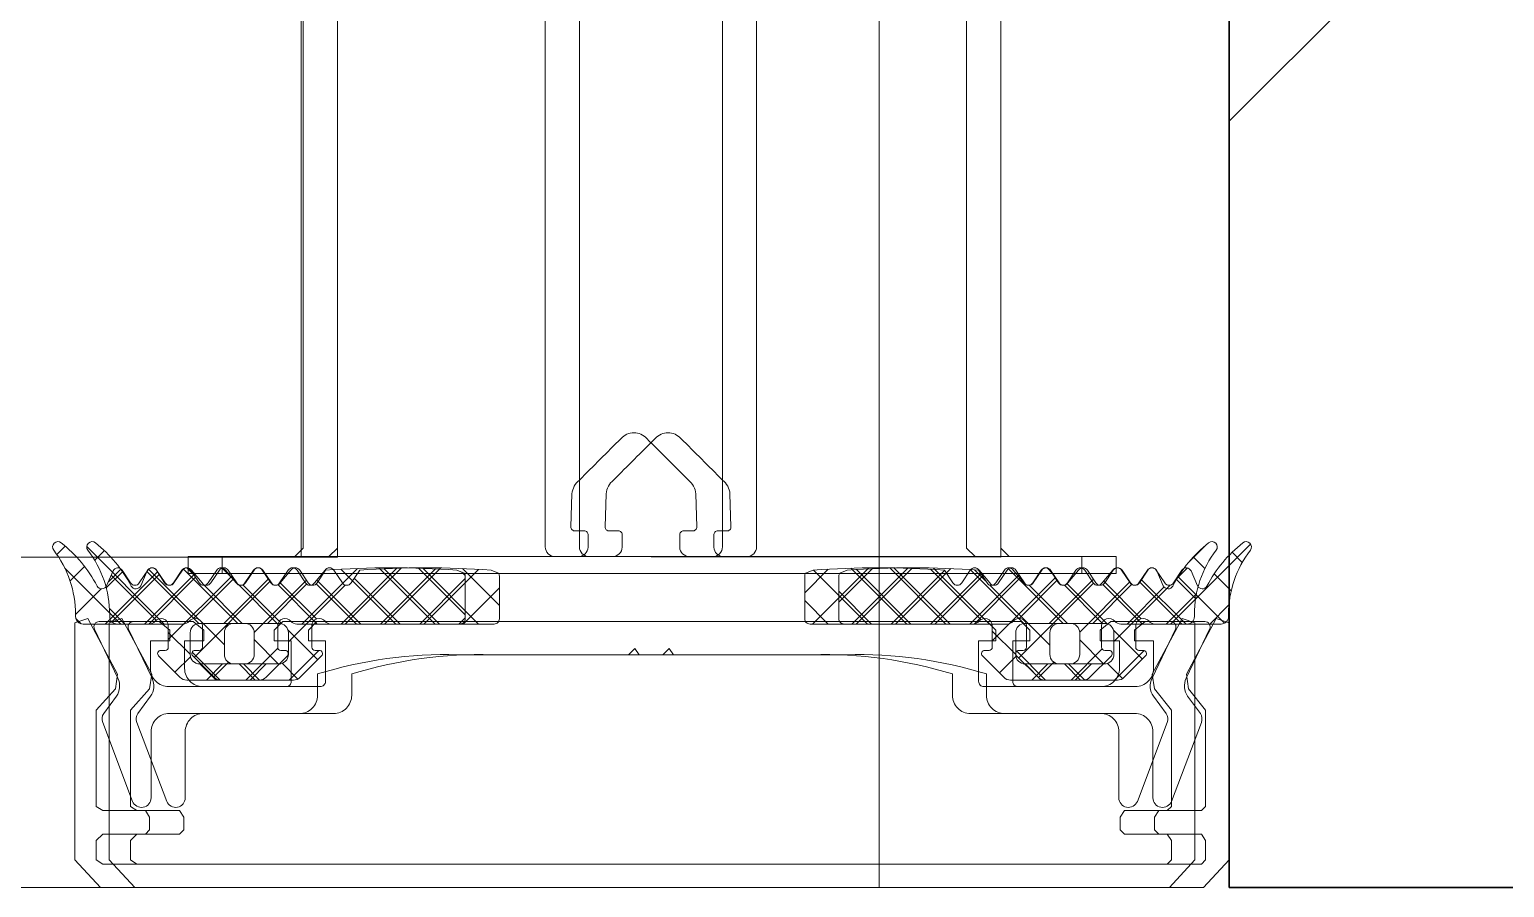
# Model space of a CAD drawing. Header units: millimetres. Extents: x -85420 to 1195317, y -69347 to 470418.
# Drawn here: x 453677.8 to 453762.1, y 58576.4 to 58625.4 of the extents above; entities that cross this region are included whole.
import ezdxf

# ---------------------------------------------------------------- set-up
doc = ezdxf.new("R2010")
doc.units = ezdxf.units.MM
doc.linetypes.add('ГОСТ 2.303 5', pattern=[24, 20, -1.5, 1, -1.5])
doc.linetypes.add('ГОСТ 2.303 6', pattern=[12, 8, -1.5, 1, -1.5])
for name, color, linetype, lineweight in [('!М_Перегородки_АЛЮ+стекло', 4, 'Continuous', 15), ('!ФС_Ригели_балки', 251, 'ГОСТ 2.303 6', 15), ('АР_Колонны', 5, 'Continuous', 35), ('АР_колонны штриховка', 193, 'Continuous', 5), ('Колонны', 7, 'Continuous', 25)]:
    doc.layers.add(name, color=color, linetype=linetype, lineweight=lineweight)
pattern_1 = [(45, (-322291.2205629349, 48245.52169114402), (-1.122532015133644, 1.122532015133644), []), (135, (-322291.2205629349, 48245.52169114402), (-1.122532015133644, -1.122532015133644), [])]
pattern_2 = [(45, (-321725.2223709697, 48245.52167605078), (-1.122532015133644, 1.122532015133644), []), (135, (-321725.2223709697, 48245.52167605078), (-1.122532015133644, -1.122532015133644), [])]

# ---------------------------------------------------------------- blocks, each defined once
blk = doc.blocks.new('*U377')
h = blk.add_hatch()
h.set_pattern_fill('ANSI37', scale=0.5, angle=180)
h.set_pattern_definition(pattern_1)
edge = h.paths.add_edge_path()
edge.add_arc((-61.53906213179471, -132.0490647937201), 0.3047803799531579, 34.33925897845442, 154.4422532809694)
edge.add_line((-60.81480238091884, -132.6086779604523), (-61.28740132279965, -131.8771406324735))
edge.add_arc((-60.56315153627661, -132.4367318351287), 0.3047845429527939, 214.3437249696994, 325.6562750303665)
edge.add_line((-59.82383090717521, -131.8771422772847), (-60.31150069163418, -132.608677960452))
edge.add_arc((-59.57218006248597, -132.0490884025911), 0.3047845429818857, 34.34372497366351, 145.6562750379595)
edge.add_line((-58.83285943337247, -132.6086779604012), (-59.32052921783162, -131.8771422772336))
edge.add_arc((-58.5812085887351, -132.4367318350814), 0.3047845429466368, 214.3437249696237, 325.6562750338322)
edge.add_line((-57.84182594670012, -131.8771422772191), (-58.32955774408736, -132.608677960386))
edge.add_arc((-57.59017510205745, -132.0490884025421), 0.3047845429527941, 34.34372496964605, 145.6562750304488)
edge.add_line((-56.72893702687001, -132.6086779603865), (-57.33852425741505, -131.8771422772187))
edge.add_arc((-56.47728618223257, -132.4367318350668), 0.3047845429466368, 214.343724969603, 325.65627503375)
edge.add_line((-55.73796555312584, -131.8771422772041), (-56.22563533758506, -132.6086779603718))
edge.add_arc((-55.48631470848594, -132.0490884025202), 0.3047845429466369, 34.34372496701393, 145.6562750312181)
edge.add_line((-54.74693206645345, -132.6086779603789), (-55.23466386384073, -131.8771422772119))
edge.add_arc((-54.49528122181078, -132.4367318350559), 0.304784542952794, 214.3437249695505, 325.6562750303665)
edge.add_line((-53.75596059270887, -131.8771422772112), (-54.24363037716834, -132.6086779603792))
edge.add_arc((-53.50430974809326, -132.0490884025112), 0.3047845429175452, 34.34372497056339, 145.656275031126)
edge.add_line((-52.76498911902314, -132.6086779603719), (-53.25265890348272, -131.8771422772037))
edge.add_arc((-52.51333827438071, -132.4367318350486), 0.304784542952794, 214.3437249696334, 325.656275030354)
edge.add_line((-51.6520381862065, -131.8771422772041), (-52.26168742973831, -132.608677960372))
edge.add_arc((-51.40038734156411, -132.0490884025275), 0.3047845429527941, 34.34372496963345, 145.656275030354)
edge.add_line((-50.6610667124624, -132.6086779603719), (-51.14873649692167, -131.8771422772042))
edge.add_arc((-50.40941586781997, -132.4367318350486), 0.304784542952794, 214.3437249696334, 325.6562750303665)
edge.add_line((-49.67009523871825, -131.8771422772042), (-50.15776502317753, -132.6086779603719))
edge.add_arc((-45.91844439407583, -184.7881836222558), 53.04387976268197, 85.94423753332752, 94.05576246667246)
edge.add_line((-41.74320032115799, -132.0406348480028), (-42.16679354943339, -131.8771422772042))
edge.add_arc((-41.99451904538883, -132.2124863897246), 0.3044569814295733, 0, 34.3642890961362)
edge.add_line((-41.69006208470096, -134.6511183048989), (-41.69006208470096, -132.2124863897246))
edge.add_arc((-41.99480203334519, -134.6511183048989), 0.3047399585219918, 270, 360)
edge.add_line((-51.31137168594017, -134.9558582537065), (-41.99480203334519, -134.9558582537065))
edge.add_arc((-51.31137168594017, -134.5291564672355), 0.4267017864716978, 218.4735242652956, 270)
edge.add_arc((-51.97951065185519, -135.0601142986061), 0.4267183308264255, 38.47352426529846, 180)
edge.add_line((-52.40622898162115, -136.279407938422), (-52.40622898162115, -135.0601142986061))
edge.add_arc((-52.22339727064906, -136.279407938422), 0.1828317201998032, 180, 270)
edge.add_line((-51.97947375307601, -136.4622396493941), (-52.22339727064906, -136.4622396493941))
edge.add_arc((-51.97947375307601, -136.6451042362159), 0.1828645893715156, 315.0014571292575, 450)
edge.add_line((-53.06935801488031, -137.9936600824594), (-51.8501656793416, -136.7744057330684))
edge.add_arc((-53.45737884466097, -137.605658988238), 0.5487303657935584, 270, 315.0014571292573)
edge.add_line((-57.60260328988499, -138.154389352072), (-53.45737884466097, -138.154389352072))
edge.add_arc((-57.60260328988499, -137.6056589882556), 0.5487303657759913, 224.9985428707436, 270)
edge.add_line((-59.20981645515343, -136.7744057331121), (-57.99062411965322, -137.9936600824646))
edge.add_arc((-59.08050838141902, -136.6451042362595), 0.1828645893715156, 90, 224.9985428707426)
edge.add_line((-58.83658486384597, -136.4622396494378), (-59.08050838141902, -136.4622396494378))
edge.add_arc((-58.83658486384597, -136.2794079384657), 0.1828317201998032, 270, 360)
edge.add_line((-58.65375315287388, -135.0601114912242), (-58.65375315287388, -136.2794079384657))
edge.add_arc((-59.08044304337561, -135.0601114912242), 0.4266898917694475, 0, 70.76670075453266)
edge.add_arc((-59.08051530117569, -135.0600059280854), 0.4266140358978635, 70.75286764116699, 141.5305235147972)
edge.add_arc((-59.748610118401, -134.5291601825432), 0.4267017864716978, 270, 321.5305235147969)
edge.add_line((-63.52822306011797, -134.9558619690142), (-59.748610118401, -134.9558619690142))
edge.add_arc((-63.52822306011797, -134.5291665541998), 0.4266954176128116, 180, 270)
edge.add_line((-63.95491846959344, -134.4070758796831), (-63.95491846959344, -134.5291665541998))
edge.add_arc((-69.98968963669526, -134.4070758796831), 6.034771167771374, 0, 37.47615232151847)
edge.add_arc((-64.95855462219446, -130.5498761664131), 0.3048115604497932, 51.18112181196513, 217.4761523215181)
edge.add_arc((-69.77325952501472, -136.5341226353606), 7.985474883734526, 28.02003636439677, 51.18112181196439)
edge.add_arc((-62.45474116377982, -132.6395139471137), 0.304801821276656, 208.0200363643961, 334.4385699458333)
edge.add_line((-61.81402003398401, -131.9175762693993), (-62.1797723723576, -132.7710293986674))
edge = h.paths.add_edge_path(flags=16)
edge.add_line((-54.28815486817626, -137.2308600170435), (-56.86289208102976, -137.2308600170435))
edge.add_arc((-56.86289208102976, -136.6893626220771), 0.5414973949664272, 180, 270)
edge.add_line((-57.40438947599619, -136.6893626220771), (-57.40438947599619, -135.4557561527471))
edge.add_arc((-56.86289208102976, -135.4557561527471), 0.5414973949664272, 90, 180)
edge.add_line((-56.86289208102976, -134.9142587577807), (-54.28815486817626, -134.9142587577807))
edge.add_arc((-54.28815486817626, -135.4557561527471), 0.5414973949664272, 0, 90)
edge.add_line((-53.74665747320983, -135.4557561527471), (-53.74665747320983, -136.6893626220771))
edge.add_arc((-54.28815486817626, -136.6893626220771), 0.5414973949664272, 270, 360)
h = blk.add_hatch()
h.set_pattern_fill('ANSI37', scale=0.5, angle=180)
h.set_pattern_definition(pattern_2)
edge = h.paths.add_edge_path()
edge.add_arc((-43.96770324333625, -184.7881983512166), 53.04387976268197, 85.94423753332752, 94.05576246667246)
edge.add_line((-39.7924591704184, -132.0406495769636), (-40.2160523986938, -131.877157006165))
edge.add_arc((-40.04377789464925, -132.2125011186855), 0.3044569814295733, 0, 34.3642890961362)
edge.add_line((-39.73932093396138, -134.6511330338597), (-39.73932093396138, -132.2125011186855))
edge.add_arc((-40.04406088260561, -134.6511330338597), 0.3047399585219918, 270, 360)
edge.add_line((-49.36063053520059, -134.9558729826673), (-40.04406088260561, -134.9558729826673))
edge.add_arc((-49.36063053520059, -134.5291711961963), 0.4267017864716978, 218.4735242652956, 270)
edge.add_arc((-50.02876950111562, -135.0601290275669), 0.4267183308264255, 38.47352426529786, 180)
edge.add_line((-50.45548783088157, -136.2794226673828), (-50.45548783088157, -135.0601290275669))
edge.add_arc((-50.27265611990948, -136.2794226673828), 0.1828317201998032, 180, 270)
edge.add_line((-50.02873260233643, -136.4622543783549), (-50.27265611990948, -136.4622543783549))
edge.add_arc((-50.02873260233643, -136.6451189651767), 0.1828645893715156, 315.0014571292575, 450)
edge.add_line((-51.11861686414073, -137.9936748114202), (-49.89942452860202, -136.7744204620293))
edge.add_arc((-51.50663769392139, -137.6056737171988), 0.5487303657935584, 270, 315.0014571292573)
edge.add_line((-55.65186213914541, -138.1544040810328), (-51.50663769392139, -138.1544040810328))
edge.add_arc((-55.65186213914541, -137.6056737172164), 0.5487303657759913, 224.9985428707436, 270)
edge.add_line((-57.25907530441385, -136.7744204620729), (-56.03988296891364, -137.9936748114254))
edge.add_arc((-57.12976723067943, -136.6451189652203), 0.1828645893715156, 90, 224.9985428707426)
edge.add_line((-56.88584371310639, -136.4622543783986), (-57.12976723067943, -136.4622543783986))
edge.add_arc((-56.88584371310639, -136.2794226674265), 0.1828317201998032, 270, 360)
edge.add_line((-56.7030120021343, -135.0601262201851), (-56.7030120021343, -136.2794226674265))
edge.add_arc((-57.12970189263603, -135.0601262201851), 0.4266898917694475, 0, 70.76670075453266)
edge.add_arc((-57.12977415043611, -135.0600206570462), 0.4266140358978635, 70.75286764116699, 141.5305235147972)
edge.add_arc((-57.79786896766142, -134.529174911504), 0.4267017864716978, 270, 321.5305235147969)
edge.add_line((-61.57748190937838, -134.955876697975), (-57.79786896766142, -134.955876697975))
edge.add_arc((-61.57748190937838, -134.5291812831607), 0.4266954176128116, 180, 270)
edge.add_line((-62.00417731885386, -134.4070906086439), (-62.00417731885386, -134.5291812831607))
edge.add_arc((-68.03894848595567, -134.4070906086439), 6.03477116777137, 0, 37.47615232151821)
edge.add_arc((-63.00781347145486, -130.5498908953739), 0.3048115604497932, 51.18112181196282, 217.4761523215181)
edge.add_arc((-67.82251837427513, -136.5341373643214), 7.985474883734515, 28.0200363643968, 51.18112181196425)
edge.add_arc((-60.50400001304024, -132.6395286760745), 0.304801821276656, 208.0200363643955, 334.4385699458333)
edge.add_line((-59.86327888324443, -131.9175909983602), (-60.22903122161802, -132.7710441276282))
edge.add_arc((-59.58832098105513, -132.0490795226809), 0.3047803799531579, 34.33925897845442, 154.4422532809694)
edge.add_line((-58.86406123017926, -132.6086926894131), (-59.33666017206007, -131.8771553614343))
edge.add_arc((-58.61241038553703, -132.4367465640895), 0.3047845429527939, 214.3437249696994, 325.6562750303665)
edge.add_line((-57.87308975643563, -131.8771570062455), (-58.3607595408946, -132.6086926894128))
edge.add_arc((-57.62143891174639, -132.0491031315519), 0.3047845429818857, 34.34372497366351, 145.6562750379595)
edge.add_line((-56.88211828263289, -132.608692689362), (-57.36978806709204, -131.8771570061945))
edge.add_arc((-56.63046743799552, -132.4367465640422), 0.3047845429466368, 214.3437249696237, 325.6562750338322)
edge.add_line((-55.89108479596054, -131.8771570061799), (-56.37881659334778, -132.6086926893468))
edge.add_arc((-55.63943395131787, -132.0491031315029), 0.3047845429527941, 34.34372496964605, 145.6562750304488)
edge.add_line((-54.77819587613043, -132.6086926893474), (-55.38778310667547, -131.8771570061795))
edge.add_arc((-54.52654503149299, -132.4367465640277), 0.3047845429466368, 214.343724969603, 325.65627503375)
edge.add_line((-53.78722440238626, -131.877157006165), (-54.27489418684548, -132.6086926893326))
edge.add_arc((-53.53557355774636, -132.049103131481), 0.3047845429466369, 34.34372496701393, 145.6562750312181)
edge.add_line((-52.79619091571387, -132.6086926893397), (-53.28392271310115, -131.8771570061727))
edge.add_arc((-52.5445400710712, -132.4367465640167), 0.304784542952794, 214.3437249695505, 325.6562750303665)
edge.add_line((-51.80521944196929, -131.877157006172), (-52.29288922642876, -132.60869268934))
edge.add_arc((-51.55356859735367, -132.0491031314721), 0.3047845429175452, 34.34372497056339, 145.656275031126)
edge.add_line((-50.81424796828356, -132.6086926893328), (-51.30191775274314, -131.8771570061646))
edge.add_arc((-50.56259712364113, -132.4367465640095), 0.304784542952794, 214.3437249696334, 325.656275030354)
edge.add_line((-49.70129703546692, -131.877157006165), (-50.31094627899873, -132.6086926893328))
edge.add_arc((-49.44964619082452, -132.0491031314883), 0.3047845429527941, 34.34372496963345, 145.656275030354)
edge.add_line((-48.71032556172282, -132.6086926893328), (-49.19799534618209, -131.877157006165))
edge.add_arc((-48.45867471708038, -132.4367465640095), 0.304784542952794, 214.3437249696334, 325.6562750303665)
edge.add_line((-47.71935408797867, -131.877157006165), (-48.20702387243795, -132.6086926893328))
edge = h.paths.add_edge_path(flags=16)
edge.add_arc((-54.91215093029018, -136.6893773510379), 0.5414973949664272, 180, 270)
edge.add_line((-55.45364832525661, -136.6893773510379), (-55.45364832525661, -135.455770881708))
edge.add_arc((-54.91215093029018, -135.455770881708), 0.5414973949664272, 90, 180)
edge.add_line((-54.91215093029018, -134.9142734867415), (-52.33741371743668, -134.9142734867415))
edge.add_arc((-52.33741371743668, -135.455770881708), 0.5414973949664272, 0, 90)
edge.add_line((-51.79591632247025, -135.455770881708), (-51.79591632247025, -136.6893773510379))
edge.add_arc((-52.33741371743668, -136.6893773510379), 0.5414973949664272, 270, 360)
edge.add_line((-52.33741371743668, -137.2308747460044), (-54.91215093029018, -137.2308747460044))
h = blk.add_hatch()
h.set_pattern_fill('ANSI37', scale=0.5, angle=180)
h.set_pattern_definition(pattern_1)
edge = h.paths.add_edge_path()
edge.add_arc((5.785122203700777, -136.5341226353606), 7.985474883734516, 128.8188781880358, 151.9799636356032)
edge.add_arc((0.9704173008804999, -130.5498761664132), 0.3048115604497932, 322.5238476784819, 488.8188781880369)
edge.add_arc((6.001552315381312, -134.4070758796831), 6.03477116777137, 142.5238476784818, 180)
edge.add_line((-0.03321885172050125, -134.4070758796831), (-0.03321885172050129, -134.5291665541999))
edge.add_arc((-0.4599142611959776, -134.5291665541999), 0.4266954176128117, 270, 360)
edge.add_line((-0.4599142611959776, -134.9558619690142), (-4.239527202912945, -134.9558619690142))
edge.add_arc((-4.239527202912945, -134.5291601825432), 0.4267017864716978, 218.4694764852031, 270)
edge.add_arc((-4.907622020138259, -135.0600059280854), 0.4266140358978635, 38.46947648520302, 109.2471323588327)
edge.add_arc((-4.907694277938337, -135.0601114912243), 0.4266898917694475, 109.233299245467, 180)
edge.add_line((-5.334384168440064, -135.0601114912243), (-5.334384168440065, -136.2794079384657))
edge.add_arc((-5.151552457467975, -136.2794079384657), 0.1828317201998032, 180, 270)
edge.add_line((-5.151552457467975, -136.4622396494378), (-4.907628939894932, -136.4622396494378))
edge.add_arc((-4.907628939894932, -136.6451042362596), 0.1828645893715156, 315.0014571292568, 450)
edge.add_line((-4.778320866160521, -136.7744057331121), (-5.997513201660729, -137.9936600824646))
edge.add_arc((-6.385534031428959, -137.6056589882556), 0.5487303657759913, 270, 315.0014571292564)
edge.add_line((-6.385534031428959, -138.154389352072), (-10.53075847665297, -138.154389352072))
edge.add_arc((-10.53075847665297, -137.605658988238), 0.5487303657935584, 224.9985428707425, 270)
edge.add_line((-10.91877930643364, -137.9936600824595), (-12.13797164197234, -136.7744057330685))
edge.add_arc((-12.00866356823793, -136.6451042362159), 0.1828645893715156, 90, 224.998542870743)
edge.add_line((-12.00866356823793, -136.4622396493941), (-11.76474005066489, -136.4622396493941))
edge.add_arc((-11.76474005066489, -136.2794079384221), 0.1828317201998032, 270, 360)
edge.add_line((-11.5819083396928, -136.2794079384221), (-11.5819083396928, -135.0601142986062))
edge.add_arc((-12.00862666945875, -135.0601142986062), 0.4267183308264255, 0, 141.5264757347016)
edge.add_arc((-12.67676563537377, -134.5291564672355), 0.4267017864716978, 270, 321.5264757347043)
edge.add_line((-12.67676563537377, -134.9558582537065), (-21.99333528796876, -134.9558582537065))
edge.add_arc((-21.99333528796876, -134.6511183048989), 0.3047399585219918, 180, 270)
edge.add_line((-22.29807523661298, -134.6511183048989), (-22.29807523661298, -132.2124863897247))
edge.add_arc((-21.99361827592512, -132.2124863897247), 0.3044569814295733, 145.6357109038642, 180)
edge.add_line((-22.24493700015597, -132.0406348480028), (-21.82134377188061, -131.8771422772043))
edge.add_arc((-18.06969292723812, -184.7881836222558), 53.04387976268198, 85.94423753332752, 94.05576246667255)
edge.add_line((-14.31804208259568, -131.8771422772042), (-13.83037229813656, -132.6086779603718))
edge.add_arc((-13.57872145349398, -132.4367318350487), 0.304784542952794, 214.3437249695823, 325.6562750304179)
edge.add_line((-13.3270706088514, -132.6086779603718), (-12.83940082439242, -131.8771422772045))
edge.add_arc((-12.58774997974984, -132.0490884025275), 0.3047845429527941, 34.34372496964012, 145.6562750304173)
edge.add_line((-12.33609913510743, -131.8771422772042), (-11.72644989157565, -132.608677960372))
edge.add_arc((-11.47479904693324, -132.4367318350487), 0.304784542952794, 214.3437249696401, 325.6562750304179)
edge.add_line((-11.22314820229065, -132.6086779603718), (-10.73547841783145, -131.8771422772041))
edge.add_arc((-10.48382757322069, -132.0490884025113), 0.3047845429175452, 34.34372496884858, 145.6562750295137)
edge.add_line((-10.232176728605, -131.8771422772113), (-9.744506944145751, -132.608677960379))
edge.add_arc((-9.492856099503168, -132.436731835056), 0.304784542952794, 214.3437249695823, 325.6562750303988)
edge.add_line((-9.241205254860638, -132.6086779603791), (-8.753473457472992, -131.8771422772116))
edge.add_arc((-8.501822612828004, -132.0490884025203), 0.3047845429466369, 34.34372496870968, 145.6562750329138)
edge.add_line((-8.250171768187883, -131.8771422772045), (-7.762501983728886, -132.6086779603718))
edge.add_arc((-7.51085113908138, -132.4367318350669), 0.3047845429466368, 214.3437249662456, 325.6562750303967)
edge.add_line((-7.259200294443945, -132.6086779603866), (-6.649613063898903, -131.8771422772188))
edge.add_arc((-6.397962219256494, -132.0490884025421), 0.3047845429527941, 34.3437249695892, 145.6562750303595)
edge.add_line((-6.146311374613934, -131.877142277219), (-5.658579577226371, -132.6086779603863))
edge.add_arc((-5.406928732578846, -132.4367318350814), 0.3047845429466368, 214.3437249662393, 325.6562750304485)
edge.add_line((-5.155277887941256, -132.6086779604009), (-4.667608103482471, -131.8771422772339))
edge.add_arc((-4.415957258827975, -132.0490884025911), 0.3047845429818857, 34.34372496201455, 145.6562750263829)
edge.add_line((-4.164306414138659, -131.8771422772848), (-3.6766366296799, -132.6086779604518))
edge.add_arc((-3.424985785037331, -132.4367318351287), 0.3047845429527939, 214.3437249695883, 325.6562750303145)
edge.add_line((-3.173334940395055, -132.6086779604522), (-2.700735998514332, -131.8771406324736))
edge.add_arc((-2.449075189519237, -132.0490647937201), 0.3047803799531579, 25.55774671902423, 145.6607410215585)
edge.add_line((-2.174117287329912, -131.9175762693994), (-1.808364948956362, -132.7710293986674))
edge.add_arc((-1.533396157534123, -132.6395139471138), 0.304801821276656, 205.5614300541607, 331.9799636356049)
edge = h.paths.add_edge_path(flags=16)
edge.add_arc((-9.69998245313769, -135.4557561527472), 0.5414973949664272, 90, 180)
edge.add_line((-7.125245240284183, -134.9142587577807), (-9.69998245313769, -134.9142587577807))
edge.add_arc((-7.125245240284183, -135.4557561527472), 0.5414973949664272, 0, 90)
edge.add_line((-6.583747845317757, -136.6893626220771), (-6.583747845317756, -135.4557561527472))
edge.add_arc((-7.125245240284184, -136.6893626220771), 0.5414973949664272, 270, 360)
edge.add_line((-9.69998245313769, -137.2308600170436), (-7.125245240284184, -137.2308600170436))
edge.add_arc((-9.69998245313769, -136.6893626220771), 0.5414973949664272, 180, 270)
edge.add_line((-10.24147984810412, -135.4557561527472), (-10.24147984810412, -136.6893626220771))
h = blk.add_hatch()
h.set_pattern_fill('ANSI37', scale=0.5, angle=180)
h.set_pattern_definition(pattern_2)
edge = h.paths.add_edge_path()
edge.add_line((-10.72602448463424, -134.9558729826673), (-20.04259413722929, -134.9558729826673))
edge.add_arc((-20.04259413722929, -134.6511330338597), 0.3047399585219918, 180, 270)
edge.add_line((-20.34733408587351, -134.6511330338597), (-20.34733408587351, -132.2125011186855))
edge.add_arc((-20.04287712518564, -132.2125011186855), 0.3044569814295733, 145.6357109038642, 180)
edge.add_line((-20.2941958494165, -132.0406495769636), (-19.87060262114109, -131.877157006165))
edge.add_arc((-16.11895177649865, -184.7881983512166), 53.04387976268197, 85.94423753332752, 94.05576246667248)
edge.add_line((-12.36730093185622, -131.877157006165), (-11.87963114739709, -132.6086926893325))
edge.add_arc((-11.62798030275451, -132.4367465640095), 0.304784542952794, 214.3437249695823, 325.656275030418)
edge.add_line((-11.37632945811192, -132.6086926893325), (-10.8886596736529, -131.8771570061652))
edge.add_arc((-10.63700882901031, -132.0491031314883), 0.3047845429527941, 34.34372496964012, 145.6562750304177)
edge.add_line((-10.3853579843679, -131.877157006165), (-9.775708740836123, -132.6086926893328))
edge.add_arc((-9.52405789619371, -132.4367465640095), 0.304784542952794, 214.3437249696401, 325.6562750304176)
edge.add_line((-9.272407051551127, -132.6086926893325), (-8.78473726709192, -131.8771570061649))
edge.add_arc((-8.53308642248116, -132.0491031314721), 0.3047845429175452, 34.34372496884841, 145.6562750295131)
edge.add_line((-8.281435577865475, -131.8771570061721), (-7.793765793406189, -132.6086926893399))
edge.add_arc((-7.54211494876364, -132.4367465640167), 0.304784542952794, 214.3437249695947, 325.6562750304112)
edge.add_line((-7.290464104121076, -132.6086926893398), (-6.802732306733533, -131.8771570061725))
edge.add_arc((-6.551081462088477, -132.049103131481), 0.3047845429466369, 34.34372496873055, 145.6562750329344)
edge.add_line((-6.299430617448428, -131.8771570061652), (-5.811760832989358, -132.6086926893326))
edge.add_arc((-5.560109988341853, -132.4367465640277), 0.3047845429466368, 214.3437249662458, 325.6562750303967)
edge.add_line((-5.308459143704417, -132.6086926893474), (-4.698871913159376, -131.8771570061795))
edge.add_arc((-4.447221068516967, -132.0491031315029), 0.3047845429527941, 34.3437249695892, 145.6562750303595)
edge.add_line((-4.195570223874407, -131.8771570061798), (-3.70783842648686, -132.6086926893471))
edge.add_arc((-3.456187581839318, -132.4367465640422), 0.3047845429466368, 214.3437249662375, 325.6562750304485)
edge.add_line((-3.204536737201727, -132.6086926893617), (-2.716866952742946, -131.8771570061947))
edge.add_arc((-2.465216108088447, -132.0491031315519), 0.3047845429818857, 34.34372496200835, 145.6562750263832)
edge.add_line((-2.213565263399115, -131.8771570062457), (-1.725895478940364, -132.6086926894126))
edge.add_arc((-1.474244634297804, -132.4367465640895), 0.3047845429527939, 214.3437249695891, 325.6562750303145)
edge.add_line((-1.222593789655528, -132.608692689413), (-0.7499948477748046, -131.8771553614343))
edge.add_arc((-0.4983340387797103, -132.0490795226809), 0.3047803799531579, 25.55774671902414, 145.6607410215585)
edge.add_line((-0.2233761365903839, -131.9175909983602), (0.1423762017831672, -132.7710441276282))
edge.add_arc((0.4173449932054037, -132.6395286760745), 0.304801821276656, 205.561430054161, 331.979963635605)
edge.add_arc((7.735863354440304, -136.5341373643214), 7.985474883734515, 128.8188781880358, 151.9799636356032)
edge.add_arc((2.921158451620026, -130.5498908953739), 0.3048115604497932, 322.523847678482, 488.8188781880368)
edge.add_arc((7.952293466120839, -134.4070906086439), 6.03477116777137, 142.5238476784818, 180)
edge.add_line((1.917522299019026, -134.4070906086439), (1.917522299019026, -134.5291812831607))
edge.add_arc((1.49082688954355, -134.5291812831607), 0.4266954176128116, 270, 360)
edge.add_line((1.49082688954355, -134.955876697975), (-2.288786052173417, -134.955876697975))
edge.add_arc((-2.288786052173417, -134.529174911504), 0.4267017864716978, 218.4694764852031, 270)
edge.add_arc((-2.956880869398731, -135.0600206570462), 0.4266140358978635, 38.46947648520306, 109.2471323588326)
edge.add_arc((-2.956953127198808, -135.0601262201851), 0.4266898917694475, 109.233299245467, 180)
edge.add_line((-3.383643017700535, -135.0601262201851), (-3.383643017700535, -136.2794226674265))
edge.add_arc((-3.200811306728446, -136.2794226674265), 0.1828317201998032, 180, 270)
edge.add_line((-3.200811306728446, -136.4622543783986), (-2.956887789155403, -136.4622543783986))
edge.add_arc((-2.956887789155403, -136.6451189652203), 0.1828645893715156, 315.0014571292568, 450)
edge.add_line((-2.827579715420992, -136.7744204620729), (-4.0467720509212, -137.9936748114254))
edge.add_arc((-4.43479288068943, -137.6056737172164), 0.5487303657759913, 270, 315.0014571292564)
edge.add_line((-4.43479288068943, -138.1544040810328), (-8.580017325913442, -138.1544040810328))
edge.add_arc((-8.580017325913442, -137.6056737171988), 0.5487303657935584, 224.9985428707425, 270)
edge.add_line((-8.968038155694108, -137.9936748114202), (-10.18723049123281, -136.7744204620293))
edge.add_arc((-10.0579224174984, -136.6451189651767), 0.1828645893715156, 90, 224.998542870743)
edge.add_line((-10.0579224174984, -136.4622543783549), (-9.81399889992536, -136.4622543783549))
edge.add_arc((-9.81399889992536, -136.2794226673828), 0.1828317201998032, 270, 360)
edge.add_line((-9.63116718895327, -136.2794226673828), (-9.63116718895327, -135.0601290275669))
edge.add_arc((-10.05788551871922, -135.0601290275669), 0.4267183308264255, 0, 141.5264757347016)
edge.add_arc((-10.72602448463424, -134.5291711961963), 0.4267017864716978, 270, 321.5264757347043)
edge = h.paths.add_edge_path(flags=16)
edge.add_line((-5.174504089544655, -134.9142734867415), (-7.749241302398161, -134.9142734867415))
edge.add_arc((-5.174504089544655, -135.455770881708), 0.5414973949664272, 0, 90)
edge.add_line((-4.633006694578228, -136.6893773510379), (-4.633006694578228, -135.455770881708))
edge.add_arc((-5.174504089544655, -136.6893773510379), 0.5414973949664272, 270, 360)
edge.add_line((-7.749241302398161, -137.2308747460044), (-5.174504089544655, -137.2308747460044))
edge.add_arc((-7.749241302398161, -136.6893773510379), 0.5414973949664272, 180, 270)
edge.add_line((-8.290738697364588, -135.455770881708), (-8.290738697364588, -136.6893773510379))
edge.add_arc((-7.749241302398161, -135.455770881708), 0.5414973949664272, 90, 180)
blk.add_line((-62.5250659549493, -150.0000000000891), (0.4877317973616186, -150.0000147290499))
at = {"lineweight": 0, "ltscale": 100, "transparency": 33554687}
for points in [[(-51.43014426791347, -131.1020206904067), (-50.94247448345418, -130.6143509059474), (-50.94247448345417, -89.64604832745677), (-51.43014426791346, -89.15837854299748), (-53.01513308036377, -89.15837854299748)], [(-49.47940311717389, -131.1020354193676), (-48.9917333327146, -130.6143656349083), (-48.9917333327146, -89.64606305641756), (-49.47940311717389, -89.15839327195827), (-51.06439192962421, -89.15839327195827)], [(-12.55799305340047, -131.1020206904068), (-13.04566283785976, -130.6143509059475), (-13.04566283785975, -89.64604832745678), (-12.55799305340046, -89.1583785429975), (-10.97300424095014, -89.1583785429975)], [(-10.60725190266095, -131.1020354193676), (-11.09492168712023, -130.6143656349083), (-11.09492168712023, -89.64606305641757), (-10.60725190266095, -89.15839327195829), (-9.022263090210629, -89.15839327195829)]]:
    blk.add_lwpolyline(points, dxfattribs=at)
for points in [[(-51.0643919295399, -131.1020206905104), (-51.06439192953989, -89.10202069051043), (-11.09492168712023, -89.12982916509793), (-11.09492168712023, -131.1298291650979)], [(-6.461872695887048, -132.0774222722684), (-57.5262646254269, -132.0774222722684), (-57.5262646254269, -131.1020206904067), (-6.461872695887047, -131.1020206904068)], [(-4.511131545147521, -132.0774370012292), (-55.57552347468732, -132.0774370012292), (-55.57552347468732, -131.1020354193676), (-4.511131545147521, -131.1020354193676)]]:
    blk.add_lwpolyline(points, close=True)
for points in [[(-26.99526733113457, -97.40858264957929), (-26.99522503436316, -130.5533921734823, -0.4143255057077639), (-27.54389584594179, -131.1020974540661), (-28.88504975161055, -131.1020974540661, -0.410627156480438), (-29.43367826635955, -130.560327432453), (-29.43367826635954, -129.8828152227943, -0.4925517741577297), (-29.20808205642975, -129.6389493240858), (-28.70217358967061, -129.6389493240858, 0.4411110715409258), (-28.45833869744097, -129.3951144318562), (-28.51799788884824, -127.5226575074339, 0.2080566110632873), (-28.94340621674205, -126.7288913741358, 1.575399656426527e-05), (-31.32216115243505, -124.3526798925595, 0.4398191101055806), (-32.78789361490639, -124.3526798925595, 1.575399656426528e-05), (-35.1666485505994, -126.7288913741358, 0.2080566110632873), (-35.59205687849322, -127.5226575074339), (-35.65171606990048, -129.3951144318562, 0.4411110715409258), (-35.40788117767084, -129.6389493240858), (-34.9019727109117, -129.6389493240858, -0.4925517741577297), (-34.67637650098191, -129.8828152227943), (-34.67637650098191, -130.560327432453, -0.410627156480438), (-35.22500501573091, -131.1020974540661), (-36.56615892139967, -131.1020974540661, -0.4143255057077639), (-37.1148297329783, -130.5533921734823), (-37.11478743620686, -97.40858264957929, -0.5239329190821609)], [(-25.04452618039511, -97.4085973785401), (-25.04448388362368, -130.553406902443, -0.4143255057077639), (-25.59315469520232, -131.1021121830269), (-26.93430860087108, -131.1021121830269, -0.410627156480438), (-27.48293711562008, -130.5603421614138), (-27.48293711562008, -129.8828299517551, -0.4925517741577297), (-27.25734090569028, -129.6389640530466), (-26.75143243893115, -129.6389640530466, 0.4411110715409258), (-26.5075975467015, -129.395129160817), (-26.56725673810877, -127.5226722363947, 0.2080566110632873), (-26.99266506600259, -126.7289061030966, 1.575399656426527e-05), (-29.37142000169547, -124.3526946215203, 0.4398191101055806), (-30.83715246416682, -124.3526946215203, 1.575399656426528e-05), (-33.21590739985982, -126.7289061030966, 0.2080566110632873), (-33.64131572775364, -127.5226722363947), (-33.7009749191609, -129.395129160817, 0.4411110715409258), (-33.45714002693126, -129.6389640530466), (-32.95123156017212, -129.6389640530466, -0.4925517741577297), (-32.72563535024233, -129.8828299517551), (-32.72563535024233, -130.5603421614138, -0.410627156480438), (-33.27426386499133, -131.1021121830269), (-34.61541777066009, -131.1021121830269, -0.4143255057077639), (-35.16408858223872, -130.553406902443), (-35.16404628546729, -97.4085973785401, -0.5239329190821609)]]:
    blk.add_lwpolyline(points, format="xyb", dxfattribs=at)
at = {"color": 7, "lineweight": 0, "ltscale": 100, "transparency": 33554687}
for points in [[(-61.28740132279932, -131.877140632474, 0.5779496213016146), (-61.81402003398403, -131.9175762693994), (-62.1797723723576, -132.7710293986674, -0.615333828900983), (-62.72382272029068, -132.7826895951802, 0.1014034095220688), (-64.76745982561266, -130.3124043447096, 0.8870851218243345), (-65.20044521230744, -130.735345920817, -0.1649969122064492), (-63.95491846959344, -134.4071657754538), (-63.95491846959344, -134.5290832215687, 0.4143043114941015), (-63.52817419101489, -134.9558619690142), (-59.74860933556925, -134.9558619690142, 0.2286961432583318), (-59.41454341314971, -134.7946292975466, -0.3190489133936659), (-58.93988480273406, -134.6572372618102, -0.3190018552396916), (-58.65375315287388, -135.0601443826671), (-58.65375315287388, -136.2793498502796, -0.4143996870833266), (-58.83664295199565, -136.4622396494378), (-59.08047784422529, -136.4622396494378, 0.6683385997492722), (-59.20977756660437, -136.7744446236392), (-57.99060310545615, -137.9936810977305, 0.1988829373258806), (-57.60264966415712, -138.154389352072), (-53.45733247039612, -138.154389352072, 0.1988829373551211), (-53.06937902903888, -137.9936810976869), (-51.85020456789066, -136.7744446235956, 0.6683385997492723), (-51.97950429026974, -136.4622396493941), (-52.22333918249938, -136.4622396493941, -0.4143996870833266), (-52.40622898162115, -136.279349850236), (-52.40622898162115, -135.0601443826235, -0.7102015621310012), (-51.64543839119147, -134.7946255822389, 0.2286961432583318), (-51.31137246877193, -134.9558582537065), (-41.99487897963268, -134.9558582537065, 0.414362099440266), (-41.69006208470096, -134.6510407143141), (-41.69006208470096, -132.2125987726103, 0.1511707915363169), (-41.74320032115798, -132.0406348480028), (-42.1667935494334, -131.8771422772042, 0.03540799054371244), (-49.67009523871825, -131.8771422772042), (-50.15776502317754, -132.6086779603719, -0.527867958552825), (-50.66106671246239, -132.6086779603719), (-51.14873649692168, -131.8771422772042, 0.5278679585528249), (-51.65203818620653, -131.8771422772042), (-52.26168742973828, -132.6086779603719, -0.527867958552825), (-52.76498911902313, -132.6086779603719), (-53.25265890348242, -131.8771422772042, 0.5278679585528249), (-53.75596059270907, -131.8771422772115), (-54.24363037716835, -132.6086779603792, -0.527867958552825), (-54.7469320664532, -132.6086779603792), (-55.23466386384103, -131.8771422772115, 0.5278679585717272), (-55.73796555312588, -131.8771422772042), (-56.22563533758517, -132.6086779603719, -0.5278679585717273), (-56.72893702687002, -132.6086779603865), (-57.33852425741502, -131.8771422772188, 0.5278679585528249), (-57.84182594669988, -131.8771422772188), (-58.3295577440877, -132.6086779603865, -0.5278679585717273), (-58.83285943337255, -132.6086779604011), (-59.32052921783184, -131.8771422772333, 0.5278679585717272), (-59.8238309071749, -131.8771422772842), (-60.31150069163419, -132.608677960452, -0.5278679585528251), (-60.81480238091904, -132.608677960452)], [(-59.33666017205974, -131.8771553614348, 0.5779496213016146), (-59.86327888324445, -131.9175909983602), (-60.22903122161802, -132.7710441276282, -0.615333828900983), (-60.7730815695511, -132.782704324141, 0.1014034095220688), (-62.81671867487307, -130.3124190736704, 0.8870851218243345), (-63.24970406156785, -130.7353606497778, -0.1649969122064492), (-62.00417731885386, -134.4071805044147), (-62.00417731885386, -134.5290979505295, 0.4143043114941015), (-61.57743304027531, -134.955876697975), (-57.79786818482967, -134.955876697975, 0.2286961432583318), (-57.46380226241013, -134.7946440265074, -0.3190489133936659), (-56.98914365199448, -134.657251990771, -0.3190018552396916), (-56.7030120021343, -135.060159111628), (-56.7030120021343, -136.2793645792405, -0.4143996870833266), (-56.88590180125607, -136.4622543783986), (-57.12973669348571, -136.4622543783986, 0.6683385997492722), (-57.25903641586478, -136.7744593526), (-56.03986195471657, -137.9936958266914, 0.1988829373258806), (-55.65190851341754, -138.1544040810328), (-51.50659131965654, -138.1544040810328, 0.1988829373551211), (-51.1186378782993, -137.9936958266477), (-49.89946341715108, -136.7744593525564, 0.6683385997492723), (-50.02876313953016, -136.4622543783549), (-50.2725980317598, -136.4622543783549, -0.4143996870833266), (-50.45548783088157, -136.2793645791968), (-50.45548783088157, -135.0601591115843, -0.7102015621310012), (-49.69469724045189, -134.7946403111997, 0.2286961432583318), (-49.36063131803235, -134.9558729826673), (-40.0441378288931, -134.9558729826673, 0.414362099440266), (-39.73932093396138, -134.6510554432749), (-39.73932093396138, -132.2126135015711, 0.1511707915363169), (-39.7924591704184, -132.0406495769636), (-40.21605239869382, -131.877157006165, 0.03540799054371244), (-47.71935408797867, -131.877157006165), (-48.20702387243796, -132.6086926893328, -0.527867958552825), (-48.71032556172281, -132.6086926893328), (-49.1979953461821, -131.877157006165, 0.5278679585528249), (-49.70129703546695, -131.877157006165), (-50.3109462789987, -132.6086926893328, -0.527867958552825), (-50.81424796828355, -132.6086926893328), (-51.30191775274284, -131.877157006165, 0.5278679585528249), (-51.80521944196948, -131.8771570061723), (-52.29288922642877, -132.60869268934, -0.527867958552825), (-52.79619091571362, -132.60869268934), (-53.28392271310145, -131.8771570061723, 0.5278679585717272), (-53.7872244023863, -131.877157006165), (-54.27489418684559, -132.6086926893328, -0.5278679585717273), (-54.77819587613044, -132.6086926893473), (-55.38778310667544, -131.8771570061796, 0.5278679585528249), (-55.8910847959603, -131.8771570061796), (-56.37881659334812, -132.6086926893473, -0.5278679585717273), (-56.88211828263297, -132.6086926893619), (-57.36978806709226, -131.8771570061941, 0.5278679585717272), (-57.87308975643532, -131.8771570062451), (-58.36075954089461, -132.6086926894128, -0.5278679585528251), (-58.86406123017946, -132.6086926894128)], [(-2.700735998514626, -131.877140632474, -0.5779496213016146), (-2.174117287329916, -131.9175762693994), (-1.808364948956348, -132.7710293986674, 0.615333828900983), (-1.264314601023268, -132.7826895951802, -0.1014034095220688), (0.7793225042987103, -130.3124043447096, -0.8870851218243345), (1.212307890993492, -130.735345920817, 0.1649969122064492), (-0.03321885172050125, -134.4071657754539), (-0.03321885172050129, -134.5290832215687, -0.4143043114941015), (-0.4599631302990548, -134.9558619690142), (-4.239527985744697, -134.9558619690142, -0.2286961432583318), (-4.573593908164238, -134.7946292975466, 0.3190489133936659), (-5.048252518579883, -134.6572372618102, 0.3190018552396916), (-5.334384168440064, -135.0601443826672), (-5.334384168440065, -136.2793498502797, 0.4143996870833266), (-5.151494369318297, -136.4622396494378), (-4.907659477088655, -136.4622396494378, -0.6683385997492722), (-4.778359754709581, -136.7744446236393), (-5.997534215857795, -137.9936810977306, -0.1988829373258806), (-6.385487657156827, -138.154389352072), (-10.53080485091783, -138.154389352072, -0.1988829373551211), (-10.91875829227507, -137.9936810976869), (-12.13793275342328, -136.7744446235956, -0.6683385997492723), (-12.00863303104421, -136.4622396493941), (-11.76479813881457, -136.4622396493941, 0.4143996870833266), (-11.5819083396928, -136.279349850236), (-11.5819083396928, -135.0601443826235, 0.7102015621310012), (-12.34269893012248, -134.7946255822389, -0.2286961432583318), (-12.67676485254202, -134.9558582537065), (-21.99325834168127, -134.9558582537065, -0.414362099440266), (-22.29807523661298, -134.6510407143141), (-22.29807523661298, -132.2125987726103, -0.1511707915363169), (-22.24493700015597, -132.0406348480028), (-21.82134377188055, -131.8771422772042, -0.03540799054371244), (-14.31804208259569, -131.8771422772042), (-13.83037229813641, -132.608677960372, 0.527867958552825), (-13.32707060885155, -132.608677960372), (-12.83940082439227, -131.8771422772042, -0.5278679585528249), (-12.33609913510741, -131.8771422772042), (-11.72644989157567, -132.608677960372, 0.527867958552825), (-11.22314820229081, -132.608677960372), (-10.73547841783152, -131.8771422772042, -0.5278679585528249), (-10.23217672860488, -131.8771422772115), (-9.744506944145595, -132.6086779603793, 0.527867958552825), (-9.241205254860741, -132.6086779603793), (-8.753473457472916, -131.8771422772115, -0.5278679585717272), (-8.250171768188062, -131.8771422772042), (-7.762501983728778, -132.608677960372, 0.5278679585717273), (-7.259200294443924, -132.6086779603865), (-6.649613063898921, -131.8771422772188, -0.5278679585528249), (-6.146311374614068, -131.8771422772188), (-5.658579577226244, -132.6086779603865, 0.5278679585717273), (-5.155277887941391, -132.6086779604011), (-4.667608103482105, -131.8771422772333, -0.5278679585717272), (-4.164306414139044, -131.8771422772843), (-3.676636629679758, -132.608677960452, 0.5278679585528251), (-3.173334940394904, -132.608677960452)], [(-0.7499948477750991, -131.8771553614348, -0.5779496213016146), (-0.2233761365903888, -131.9175909983602), (0.1423762017831791, -132.7710441276282, 0.615333828900983), (0.6864265497162592, -132.782704324141, -0.1014034095220688), (2.730063655038236, -130.3124190736704, -0.8870851218243345), (3.163049041733018, -130.7353606497778, 0.1649969122064492), (1.917522299019026, -134.4071805044147), (1.917522299019026, -134.5290979505295, -0.4143043114941015), (1.490778020440473, -134.955876697975), (-2.288786835005169, -134.955876697975, -0.2286961432583318), (-2.62285275742471, -134.7946440265074, 0.3190489133936659), (-3.097511367840355, -134.657251990771, 0.3190018552396916), (-3.383643017700535, -135.060159111628), (-3.383643017700535, -136.2793645792405, 0.4143996870833266), (-3.200753218578768, -136.4622543783986), (-2.956918326349125, -136.4622543783986, -0.6683385997492722), (-2.827618603970052, -136.7744593526), (-4.046793065118266, -137.9936958266914, -0.1988829373258806), (-4.434746506417298, -138.1544040810328), (-8.5800637001783, -138.1544040810328, -0.1988829373551211), (-8.96801714153554, -137.9936958266477), (-10.18719160268375, -136.7744593525564, -0.6683385997492723), (-10.05789188030468, -136.4622543783549), (-9.814056988075038, -136.4622543783549, 0.4143996870833266), (-9.63116718895327, -136.2793645791968), (-9.63116718895327, -135.0601591115843, 0.7102015621310012), (-10.39195777938295, -134.7946403111997, -0.2286961432583318), (-10.72602370180249, -134.9558729826673), (-20.04251719094179, -134.9558729826673, -0.414362099440266), (-20.34733408587351, -134.6510554432749), (-20.34733408587351, -132.2126135015711, -0.1511707915363169), (-20.2941958494165, -132.0406495769636), (-19.87060262114107, -131.877157006165, -0.03540799054371244), (-12.36730093185622, -131.877157006165), (-11.87963114739694, -132.6086926893328, 0.527867958552825), (-11.37632945811208, -132.6086926893328), (-10.88865967365274, -131.877157006165, -0.5278679585528249), (-10.38535798436789, -131.877157006165), (-9.775708740836137, -132.6086926893328, 0.527867958552825), (-9.272407051551284, -132.6086926893328), (-8.784737267091998, -131.877157006165, -0.5278679585528249), (-8.281435577865352, -131.8771570061723), (-7.793765793406067, -132.60869268934, 0.527867958552825), (-7.290464104121213, -132.60869268934), (-6.80273230673339, -131.8771570061723, -0.5278679585717272), (-6.299430617448536, -131.877157006165), (-5.811760832989251, -132.6086926893328, 0.5278679585717273), (-5.308459143704397, -132.6086926893473), (-4.698871913159394, -131.8771570061796, -0.5278679585528249), (-4.19557022387454, -131.8771570061796), (-3.707838426486717, -132.6086926893473, 0.5278679585717273), (-3.204536737201863, -132.6086926893619), (-2.716866952742578, -131.8771570061941, -0.5278679585717272), (-2.213565263399516, -131.8771570062451), (-1.725895478940231, -132.6086926894128, 0.5278679585528251), (-1.222593789655377, -132.6086926894128)]]:
    blk.add_lwpolyline(points, format="xyb", close=True, dxfattribs=at)
for points in [[(-6.461872695887047, -131.1020206904068), (-6.461872695887048, -132.0774222722684)], [(-4.511131545147521, -131.1020354193676), (-4.511131545147521, -132.0774370012292)]]:
    blk.add_lwpolyline(points, dxfattribs=at)
at = {"lineweight": 0, "ltscale": 100, "transparency": 33554687}
for points in [[(-62.40314850886358, -148.6588460797938), (-1.584988812450377, -148.6588460797938), (-1.341091907292197, -148.4150111875642), (-1.341091907292196, -147.317723166052), (-1.584988812450377, -146.9519398212433), (-4.023399747675342, -146.9519398212433), (-4.267234639904985, -146.7081049290136), (-4.267234639904985, -145.9765692458459), (-4.023399747675342, -145.6107859010371), (-1.584988812450376, -145.6107859010371), (-1.341091907292195, -145.3669510088075), (-1.341091907292193, -139.8804488883324), (-2.316493489139302, -138.6612124142411), (-2.438410935283227, -137.8077592849731), (-0.7315046766889809, -134.6377816601016), (-5.28409461649729e-14, -134.8816165523312), (-5.78130346914637e-14, -148.4150111875642), (-1.463009353377915, -150), (-62.5250659549493, -149.9999999999999), (-63.98813732125569, -148.4150111875642), (-63.98813732125569, -134.8816165523312), (-63.25663264456676, -134.6377816601016), (-61.54972638603072, -137.8077592849731), (-61.67164383217465, -138.6612124142411), (-62.76896286010747, -139.8804488883324), (-62.76896286010748, -145.3669510088075), (-62.40314850886358, -145.6107859010371), (-59.96473757358041, -145.6107859010371), (-59.72090268135076, -145.9765692458458), (-59.72090268135076, -146.7081049290136), (-59.96473757358041, -146.9519398212432), (-62.40314850886358, -146.9519398212432), (-62.76896286010748, -147.317723166052), (-62.76896286010748, -148.4150111875642)], [(-60.45240735812399, -148.6588608087546), (0.3657523382891554, -148.6588608087546), (0.6096492434473362, -148.415025916525), (0.6096492434473362, -147.3177378950128), (0.3657523382891554, -146.9519545502041), (-2.07265859693581, -146.9519545502041), (-2.316493489165453, -146.7081196579744), (-2.316493489165453, -145.9765839748067), (-2.07265859693581, -145.6108006299979), (0.3657523382891554, -145.6108006299979), (0.6096492434473362, -145.3669657377683), (0.6096492434473362, -139.8804636172932), (-0.3657523383997727, -138.6612271432019), (-0.4876697845436979, -137.8077740139339), (1.219236474050547, -134.6377963890624), (1.950741150739475, -134.881631281292), (1.950741150739475, -148.415025916525), (0.4877317973616186, -150.0000147289608), (-60.57432480420971, -150.0000147289608), (-62.0373961705161, -148.415025916525), (-62.0373961705161, -134.881631281292), (-61.30589149382718, -134.6377963890624), (-59.59898523529114, -137.8077740139339), (-59.72090268143506, -138.6612271432019), (-60.81822170936789, -139.8804636172932), (-60.81822170936789, -145.3669657377683), (-60.45240735812399, -145.6108006299979), (-58.01399642284082, -145.6108006299979), (-57.77016153061118, -145.9765839748067), (-57.77016153061118, -146.7081196579744), (-58.01399642284082, -146.9519545502041), (-60.45240735812399, -146.9519545502041), (-60.81822170936789, -147.3177378950128), (-60.81822170936789, -148.415025916525)]]:
    blk.add_lwpolyline(points, close=True, dxfattribs=at)
for points in [[(-11.8742388694082, -134.8108318032245), (-11.38656908494891, -135.2985325941481), (-11.38656908494891, -135.9081198247222), (-12.36197066679602, -135.9081198247222), (-12.36197066679602, -138.2246443203257, 0.414362099391309), (-12.05715377192251, -138.5294618597254), (-5.351446183805875, -138.5294618597254, 0.4143260923197838), (-4.315001015202196, -137.4930511601997), (-4.315001015202196, -135.9080623477639), (-5.41232004319323, -135.9080623477639), (-5.41232004319323, -135.2984751171898), (-4.802732812648227, -134.8107743262662), (-1.388858282589406, -134.8107743262662, -0.5512236456822476), (-1.113640511059255, -135.2465379044588), (-2.454794431279933, -138.0507321845216, 0.2673491356416615), (-2.373928002198281, -139.0818906240747), (-1.642423325509353, -140.0572611994575, -0.2496293600316565), (-1.584988812450374, -140.5696446216316), (-3.291895070986413, -145.0807761667092, -0.8270430078467679), (-4.350548804563061, -144.8784549695265), (-4.35054880456306, -141.0988591076166, 0.4143260923197836), (-5.386993973166737, -140.0624484080908), (-12.82426825090084, -140.0624484080908, -0.4143260923033303), (-13.86071342602378, -139.0260377085724), (-13.86071342602378, -137.8068012344811, 0.08279896819570452), (-21.87448654253972, -136.7104712634609), (-31.75023376842733, -136.7104712634609), (-31.99406866065697, -136.3446879186522), (-32.35982099897233, -136.7104712634609), (-42.11365077877422, -136.7104712634609, 0.08279896819570452), (-50.12742389529017, -137.806801234481), (-50.12742389529017, -139.0260377085723, -0.4143260923033303), (-51.16386907041311, -140.0624484080908), (-58.60114334814721, -140.0624484080908, 0.4143260923197836), (-59.63758851675089, -141.0988591076165), (-59.6375885167509, -144.8784549695264, -0.8270430078467679), (-60.69624225032754, -145.0807761667092), (-62.40314850886357, -140.5696446216315, -0.2496293600316565), (-62.34571399580459, -140.0572611994575), (-61.61420931911567, -139.0818906240747, 0.2673491356416615), (-61.53334289003401, -138.0507321845216), (-62.87449681025469, -135.2465379044588, -0.5512236456822476), (-62.59927903872454, -134.8107743262662), (-59.18540450866572, -134.8107743262662), (-58.57581727812072, -135.2984751171898), (-58.57581727812072, -135.9080623477639), (-59.67313630611175, -135.9080623477639), (-59.67313630611175, -137.4930511601996, 0.4143260923197838), (-58.63669113750807, -138.5294618597254), (-51.93098354939143, -138.5294618597254, 0.414362099391309), (-51.62616665451792, -138.2246443203257), (-51.62616665451792, -135.9081198247222), (-52.60156823636503, -135.9081198247222), (-52.60156823636503, -135.2985325941481), (-52.11389845190575, -134.8108318032245)], [(-9.92349771866867, -134.8108465321853), (-9.435827934209385, -135.2985473231089), (-9.435827934209385, -135.908134553683), (-10.41122951605649, -135.908134553683), (-10.41122951605649, -138.2246590492865, 0.414362099391309), (-10.10641262118298, -138.5294765886862), (-3.400705033066345, -138.5294765886862, 0.4143260923197838), (-2.364259864462667, -137.4930658891604), (-2.364259864462667, -135.9080770767247), (-3.461578892453701, -135.9080770767247), (-3.461578892453701, -135.2984898461506), (-2.851991661908698, -134.810789055227), (0.5618828681501213, -134.810789055227, -0.5512236456822476), (0.8371006396802727, -135.2465526334196), (-0.5040532805404041, -138.0507469134824, 0.2673491356416615), (-0.4231868514587518, -139.0819053530355), (0.3083178252301764, -140.0572759284183, -0.2496293600316565), (0.3657523382891554, -140.5696593505924), (-1.341153920246882, -145.08079089567, -0.8270430078467679), (-2.39980765382353, -144.8784696984873), (-2.39980765382353, -141.0988738365774, 0.4143260923197836), (-3.436252822427207, -140.0624631370516), (-10.87352710016131, -140.0624631370516, -0.4143260923033303), (-11.9099722752843, -139.0260524375332), (-11.9099722752843, -137.8068159634419, 0.08279896819570452), (-19.92374539180025, -136.7104859924217), (-29.79949261768775, -136.7104859924217), (-30.04332750991739, -136.344702647613), (-30.40907984823275, -136.7104859924217), (-40.16290962803464, -136.7104859924217, 0.08279896819570452), (-48.17668274455059, -137.8068159634419), (-48.17668274455059, -139.0260524375332, -0.4143260923033303), (-49.21312791967352, -140.0624631370516), (-56.65040219740763, -140.0624631370516, 0.4143260923197836), (-57.68684736601131, -141.0988738365774), (-57.68684736601131, -144.8784696984873, -0.8270430078467679), (-58.74550109958795, -145.08079089567), (-60.45240735812399, -140.5696593505924, -0.2496293600316565), (-60.39497284506501, -140.0572759284183), (-59.66346816837608, -139.0819053530355, 0.2673491356416615), (-59.58260173929443, -138.0507469134824), (-60.92375565951511, -135.2465526334196, -0.5512236456822476), (-60.64853788798496, -134.810789055227), (-57.23466335792614, -134.810789055227), (-56.62507612738113, -135.2984898461506), (-56.62507612738113, -135.9080770767247), (-57.72239515537217, -135.9080770767247), (-57.72239515537217, -137.4930658891604, 0.4143260923197838), (-56.68594998676849, -138.5294765886862), (-49.98024239865185, -138.5294765886862, 0.414362099391309), (-49.67542550377834, -138.2246590492865), (-49.67542550377834, -135.908134553683), (-50.65082708562545, -135.908134553683), (-50.65082708562545, -135.2985473231089), (-50.16315730116617, -134.8108465321853)]]:
    blk.add_lwpolyline(points, format="xyb", close=True, dxfattribs=at)
at = {"color": 7}
for points in [[(-56.86289208102976, -134.9142587577807), (-54.28815486817626, -134.9142587577807, -0.414213562373095), (-53.74665747320983, -135.4557561527471), (-53.74665747320983, -136.6893626220771, -0.414213562373095), (-54.28815486817626, -137.2308600170435), (-56.86289208102976, -137.2308600170435, -0.414213562373095), (-57.40438947599619, -136.6893626220771), (-57.40438947599619, -135.4557561527471, -0.414213562373095)], [(-54.91215093029018, -134.9142734867415), (-52.33741371743668, -134.9142734867415, -0.414213562373095), (-51.79591632247025, -135.455770881708), (-51.79591632247025, -136.6893773510379, -0.414213562373095), (-52.33741371743668, -137.2308747460044), (-54.91215093029018, -137.2308747460044, -0.414213562373095), (-55.45364832525661, -136.6893773510379), (-55.45364832525661, -135.455770881708, -0.414213562373095)], [(-7.125245240284183, -134.9142587577807), (-9.69998245313769, -134.9142587577807, 0.414213562373095), (-10.24147984810412, -135.4557561527472), (-10.24147984810412, -136.6893626220771, 0.414213562373095), (-9.69998245313769, -137.2308600170436), (-7.125245240284184, -137.2308600170436, 0.414213562373095), (-6.583747845317757, -136.6893626220771), (-6.583747845317756, -135.4557561527472, 0.414213562373095)], [(-5.174504089544655, -134.9142734867415), (-7.749241302398161, -134.9142734867415, 0.414213562373095), (-8.290738697364588, -135.455770881708), (-8.290738697364588, -136.6893773510379, 0.414213562373095), (-7.749241302398161, -137.2308747460044), (-5.174504089544655, -137.2308747460044, 0.414213562373095), (-4.633006694578228, -136.6893773510379), (-4.633006694578228, -135.455770881708, 0.414213562373095)]]:
    blk.add_lwpolyline(points, format="xyb", close=True, dxfattribs=at)
blk = doc.blocks.new('Колонна 400х400')
at = {"layer": 'АР_колонны штриховка'}
h = blk.add_hatch(dxfattribs=at)
h.set_pattern_fill('ANSI35', color=256, scale=20)
h.set_pattern_definition([(45, (-139655.8754315234, -114865.3000987881), (-89.80256121069154, 89.80256121069154), []), (45, (-139566.0728315234, -114865.3000987881), (-89.80256121069154, 89.80256121069154), [158.75, -31.75, 0, -31.75])])
h.paths.add_polyline_path([(-6.676418706774712e-08, 3.284076228737831e-07), (399.9999999332358, 3.284076228737831e-07), (399.9999999332358, 400.0000003284076), (-6.676418706774712e-08, 400.0000003284076)])
at = {"layer": 'АР_Колонны'}
blk.add_lwpolyline([(0, 0), (400, 0), (400, 400), (0, 400)], close=True, dxfattribs=at)
blk = doc.blocks.new('*U49')
at = {"linetype": 'ГОСТ 2.303 5', "ltscale": 50}
blk.add_lwpolyline([(5560, 400), (0, 400), (0, 0), (5560, 1.818989403545856e-12)], close=True, dxfattribs=at)
blk = doc.blocks.new('Из_буфера30619')
blk.add_blockref('*U49', (6000.000000006054, -11999.99999999395))

msp = doc.modelspace()

# ---------------------------------------------------------------- linework, layer by layer
at = {"layer": '!М_Перегородки_АЛЮ+стекло'}
msp.add_line((449908.8981337157, 58576.41521012047, 4.999999999999952e-09), (453683.8474637111, 58576.41444671748, 4.999999999999952e-09), dxfattribs=at)
at = {"layer": '!М_Перегородки_АЛЮ+стекло', "elevation": 4.999999999999952e-09}
msp.add_lwpolyline([(449897.4374596903, 58595.31318943005), (449897.4374596903, 58637.31318943005), (453695.4301171956, 58637.28463228144), (453695.4301171956, 58595.28463228144)], close=True, dxfattribs=at)

# ---------------------------------------------------------------- block references
at = {"layer": '!М_Перегородки_АЛЮ+стекло'}
msp.add_blockref('*U377', (453744.4218505282, 58726.41471324267, 4.999999999999952e-09), dxfattribs=at)
at = {"layer": '!ФС_Ригели_балки'}
msp.add_blockref('Из_буфера30619', (442166.3723536048, 70576.41524488508, 4.999999999999952e-09), dxfattribs=at)
at = {"layer": 'Колонны'}
msp.add_blockref('Колонна 400х400', (453746.372591679, 58576.4152099858, 4.999999999999952e-09), dxfattribs=at)

doc.saveas('drawing.dxf')
